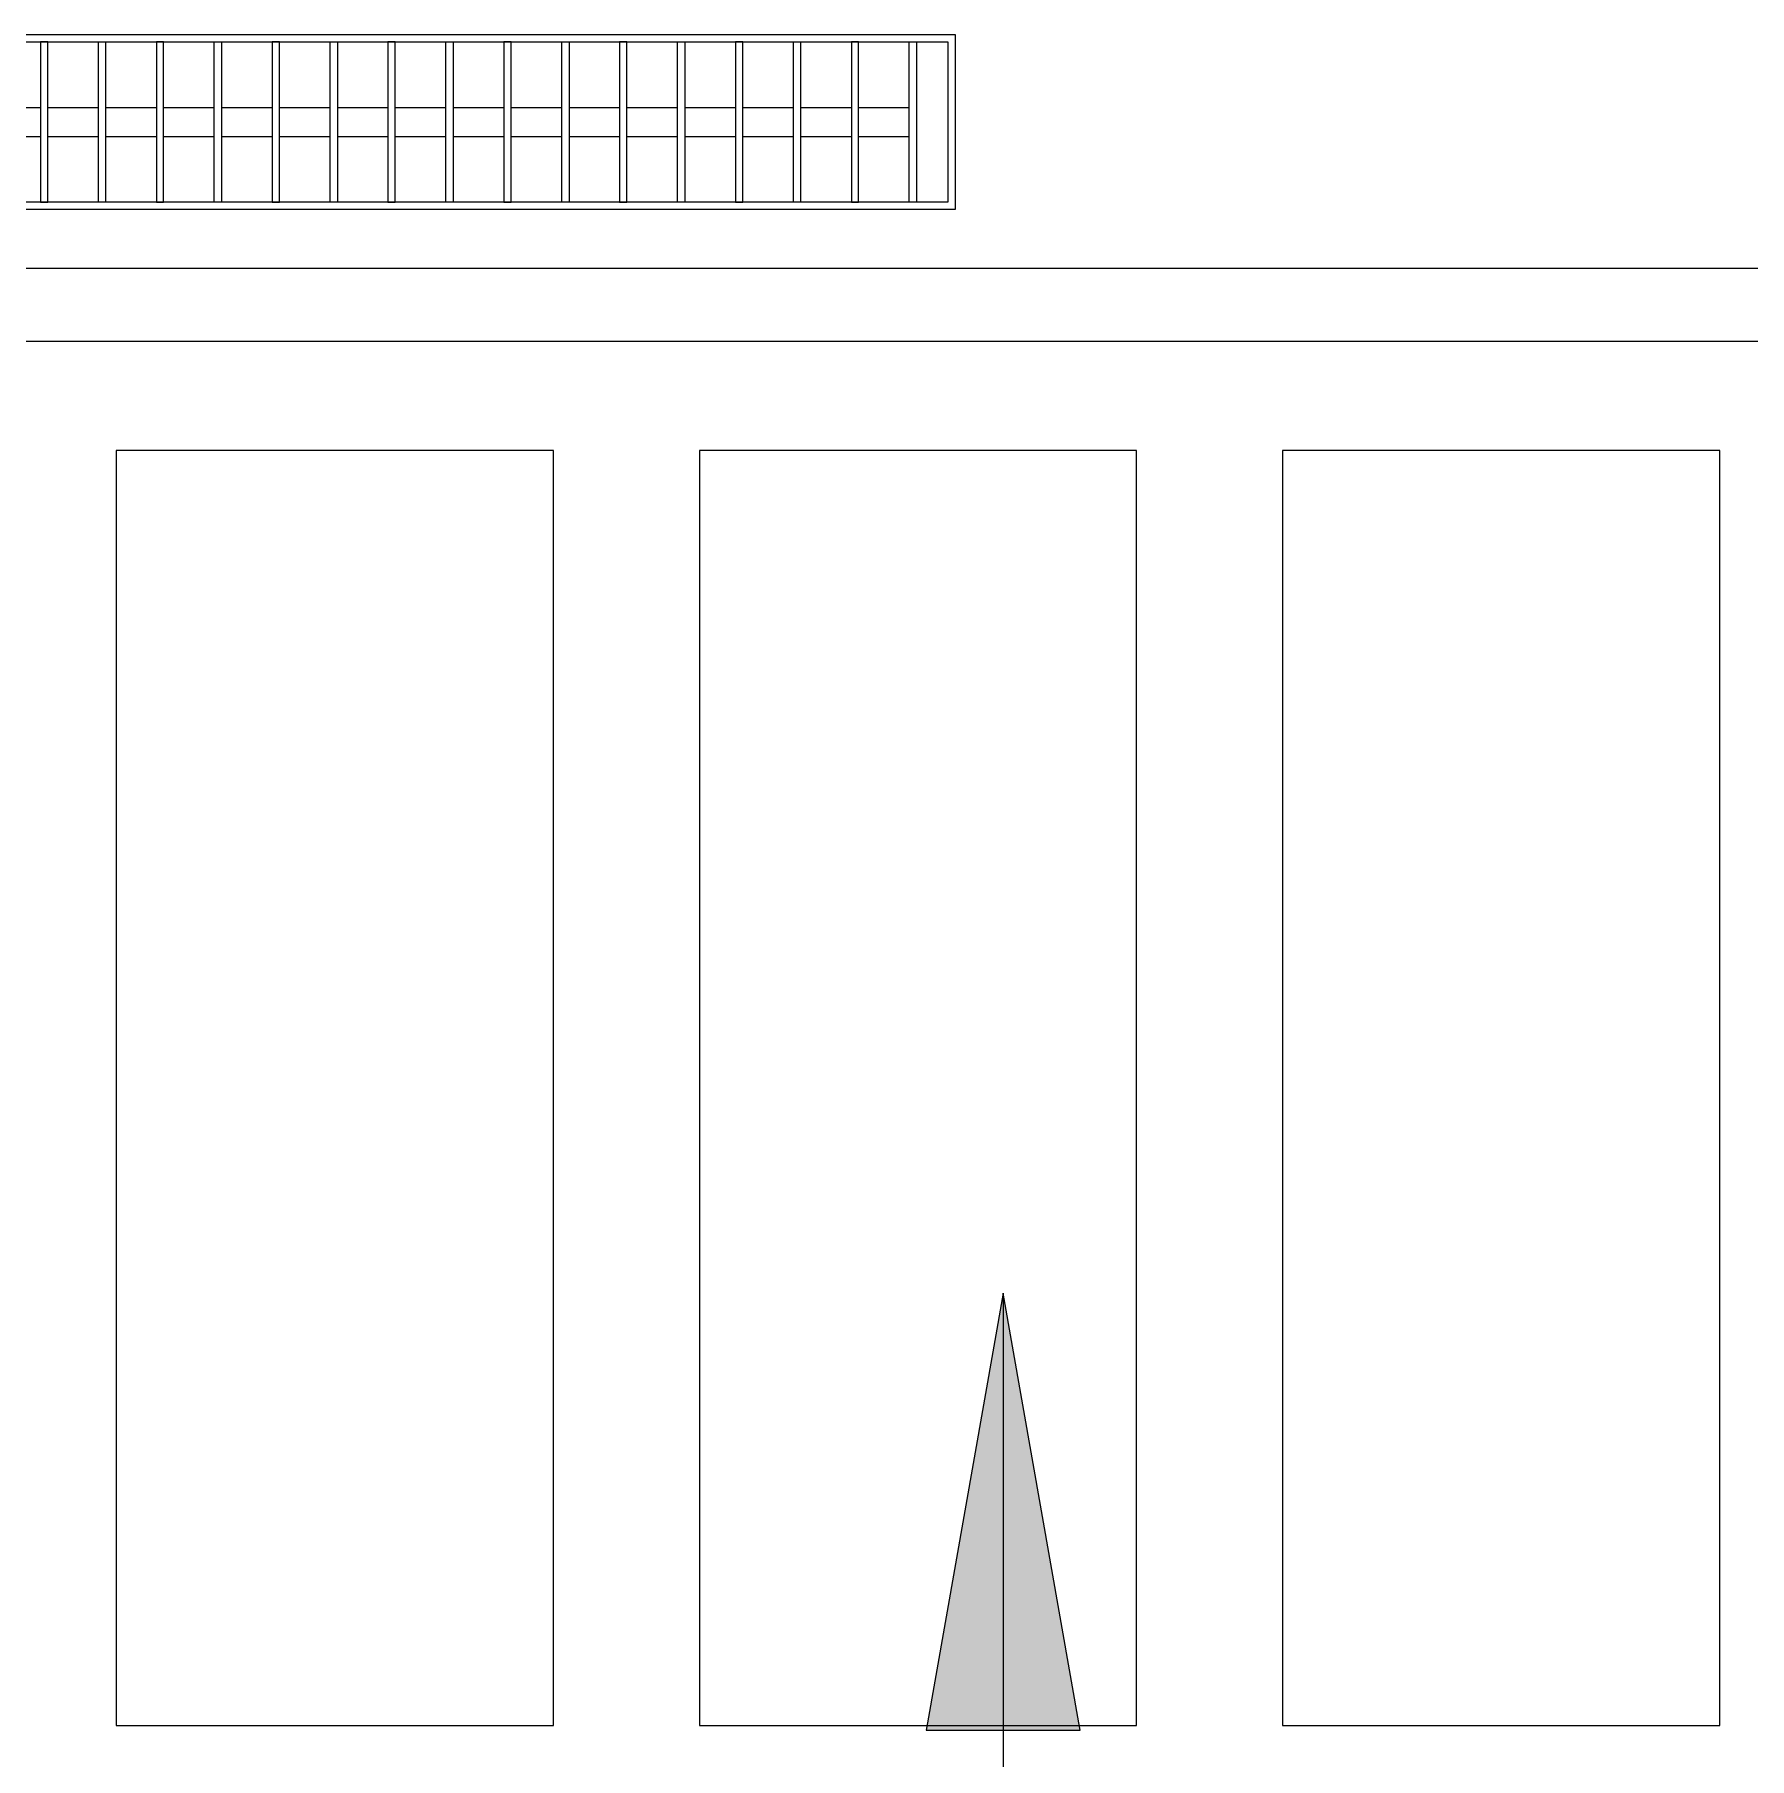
# Model space of a CAD drawing. Header units: millimetres. Extents: x -853432 to -773672, y -18171 to 22484.
# Drawn here: x -789089 to -787912, y -3694 to -2511 of the extents above; entities that cross this region are included whole.
import ezdxf
from ezdxf.xclip import XClip

# ---------------------------------------------------------------- set-up
doc = ezdxf.new("R2010")
doc.units = ezdxf.units.MM
doc.header["$XCLIPFRAME"] = 0
for name, color, linetype in [('000 - WIPEOUT', 250, 'Continuous'), ('001 - ASCESSORIES', 251, 'Continuous'), ('A04_TUBE SERIES', 2, 'Continuous'), ('A11_ALU.SOLID SHEET', 2, 'Continuous')]:
    doc.layers.add(name, color=color, linetype=linetype)
doc.layers.add('A-ANNO-NOTE', color=3, linetype='Continuous', lineweight=25)

# ---------------------------------------------------------------- blocks, each defined once
blk = doc.blocks.new('*U1051')
at = {"color": 3}
for points in [[(-437.5, -16250), (437.5, -16250), (437.5, -16550), (-437.5, -16550)], [(-437.5, -16650), (437.5, -16650), (437.5, -16950), (-437.5, -16950)], [(-437.5, -17050), (437.5, -17050), (437.5, -17350), (-437.5, -17350)]]:
    blk.add_wipeout(points, dxfattribs=at).dxf.layer = '000 - WIPEOUT'
at = {"layer": 'A11_ALU.SOLID SHEET', "color": 0, "linetype": 'ByBlock'}
for points in [[(-437.5, -16550), (437.5, -16550), (437.5, -16250), (-437.5, -16250)], [(-437.5, -16950), (437.5, -16950), (437.5, -16650), (-437.5, -16650)], [(-437.5, -17350), (437.5, -17350), (437.5, -17050), (-437.5, -17050)]]:
    blk.add_lwpolyline(points, close=True, dxfattribs=at)
blk = doc.blocks.new('*U1213')
at = {"layer": 'A11_ALU.SOLID SHEET', "color": 0, "linetype": 'ByBlock', "rotation": 90}
blk.add_blockref('*U1051', (-60600, -6813), dxfattribs=at)
blk = doc.blocks.new('*U665')
blk.add_attdef('EXTR.OVL-LENGTH_', (-25, -59.1), '', height=5)
blk.add_wipeout([(-25, 25), (25, -25), (25, 6623.5), (-25, 6573.5)]).dxf.layer = '000 - WIPEOUT'
at = {"layer": 'A04_TUBE SERIES', "color": 0}
blk.add_lwpolyline([(-25, 25), (25, -25), (25, 6623.5), (-25, 6573.5)], close=True, dxfattribs=at)
blk = doc.blocks.new('*U867')
at = {"color": 1}
blk.add_wipeout([(625, -60), (-625, -60), (-625, 60), (625, 60)], dxfattribs=at).dxf.layer = '000 - WIPEOUT'
at = {"layer": '001 - ASCESSORIES', "color": 0}
blk.add_lwpolyline([(625, -60), (-625, -60), (-625, 60), (625, 60)], close=True, dxfattribs=at)
at = {"layer": '001 - ASCESSORIES'}
for points in [[(620, -55), (-620, -55), (-620, 55), (620, 55)], [(-2.5, -55), (2.5, -55), (2.5, 55), (-2.5, 55)], [(42.2, -55), (37.2, -55), (37.2, 55), (42.2, 55)], [(77, -55), (82, -55), (82, 55), (77, 55)], [(121.7, -55), (116.7, -55), (116.7, 55), (121.7, 55)], [(156.4, -55), (161.4, -55), (161.4, 55), (156.4, 55)], [(201.2, -55), (196.2, -55), (196.2, 55), (201.2, 55)], [(235.9, -55), (240.9, -55), (240.9, 55), (235.9, 55)], [(280.6, -55), (275.6, -55), (275.6, 55), (280.6, 55)], [(315.4, -55), (320.4, -55), (320.4, 55), (315.4, 55)], [(360.1, -55), (355.1, -55), (355.1, 55), (360.1, 55)], [(394.8, -55), (399.8, -55), (399.8, 55), (394.8, 55)], [(439.6, -55), (434.6, -55), (434.6, 55), (439.6, 55)], [(474.3, -55), (479.3, -55), (479.3, 55), (474.3, 55)], [(519, -55), (514, -55), (514, 55), (519, 55)], [(553.8, -55), (558.8, -55), (558.8, 55), (553.8, 55)], [(598.5, -55), (593.5, -55), (593.5, 55), (598.5, 55)]]:
    blk.add_lwpolyline(points, close=True, dxfattribs=at)
for points in [[(-37.2, 10), (-2.5, 10)], [(2.5, 10), (37.2, 10)], [(42.2, 10), (77, 10)], [(82, 10), (116.7, 10)], [(121.7, 10), (156.4, 10)], [(161.4, 10), (196.2, 10)], [(201.2, 10), (235.9, 10)], [(240.9, 10), (275.6, 10)], [(280.6, 10), (315.4, 10)], [(320.4, 10), (355.1, 10)], [(360.1, 10), (394.8, 10)], [(399.8, 10), (434.6, 10)], [(439.6, 10), (474.3, 10)], [(479.3, 10), (514, 10)], [(519, 10), (553.8, 10)], [(558.8, 10), (593.5, 10)], [(-37.2, -10), (-2.5, -10)], [(2.5, -10), (37.2, -10)], [(42.2, -10), (77, -10)], [(82, -10), (116.7, -10)], [(121.7, -10), (156.4, -10)], [(161.4, -10), (196.2, -10)], [(201.2, -10), (235.9, -10)], [(240.9, -10), (275.6, -10)], [(280.6, -10), (315.4, -10)], [(320.4, -10), (355.1, -10)], [(360.1, -10), (394.8, -10)], [(399.8, -10), (434.6, -10)], [(439.6, -10), (474.3, -10)], [(479.3, -10), (514, -10)], [(519, -10), (553.8, -10)], [(558.8, -10), (593.5, -10)]]:
    blk.add_lwpolyline(points, dxfattribs=at)
blk = doc.blocks.new('*U1212')
blk.add_blockref('*U867', (-44399.5, -6150))
at = {"layer": 'A11_ALU.SOLID SHEET', "linetype": 'ByBlock', "rotation": 270}
blk.add_blockref('*U665', (-46723.5, -6275.5), dxfattribs=at)

msp = doc.modelspace()

# ---------------------------------------------------------------- block references
at = {"layer": 'A11_ALU.SOLID SHEET'}
ref = msp.add_blockref('*U1213', (-744682.4, 3579), dxfattribs=at)
XClip(ref).set_block_clipping_path([(-104690.1238047112, -9620.0029952966), (-34092.6543255156, 14392.9971737705)])

# ---------------------------------------------------------------- next in the draw order: hatches: boundary and pattern name
at = {"layer": 'A-ANNO-NOTE'}
msp.add_hatch(color=256, dxfattribs=at).paths.add_polyline_path([(-788424, -3374.8), (-788476.9, -3674.8), (-788371.1, -3674.8)])

# ---------------------------------------------------------------- next in the draw order: linework, layer by layer
for p, q in [((-788424, -3374.8), (-788476.9, -3674.8)), ((-788371.1, -3674.8), (-788424, -3374.8)), ((-788424, -3374.8), (-788424, -10818.3)), ((-788476.9, -3674.8), (-788371.1, -3674.8))]:
    msp.add_line(p, q, dxfattribs=at)

# ---------------------------------------------------------------- next in the draw order: block references
ref = msp.add_blockref('*U1212', (-744682.4, 3579))
XClip(ref).set_block_clipping_path([(-104690.1238047112, -9620.0029952966), (-34092.6543255156, 14392.9971737705)])

doc.saveas('drawing.dxf')
